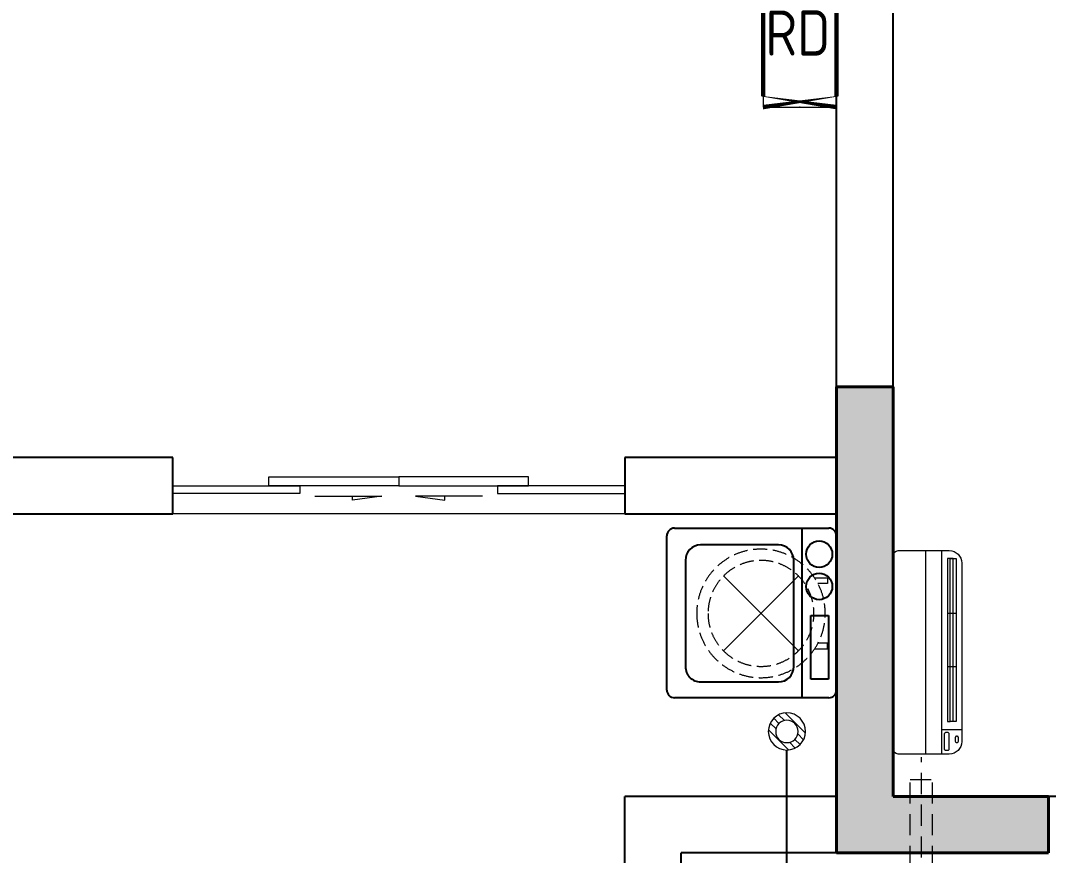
# Model space of a CAD drawing. Extents: x 3753737 to 4713801, y -857380 to 24339.
# Drawn here: x 4047225 to 4050863, y -741119 to -738164 of the extents above; entities that cross this region are included whole.
import ezdxf
from ezdxf.enums import TextEntityAlignment as Align

# ---------------------------------------------------------------- set-up
doc = ezdxf.new("R2010")
doc.units = 0
doc.header["$LTSCALE"] = 1000
doc.header["$MEASUREMENT"] = 0
doc.linetypes.add('$1$DASH', pattern=[0.35, 0.25, -0.1])
doc.linetypes.add('HIDDEN', pattern=[0.375, 0.25, -0.125])
doc.layers.get('0').update_dxf_attribs({"linetype": 'CONTINUOUS'})
for name, color, linetype in [('!!电气', 1, 'CONTINUOUS'), ('LVTRY', 252, 'CONTINUOUS'), ('VPIPE-凝结', 150, 'CONTINUOUS'), ('WALL', 252, 'CONTINUOUS')]:
    doc.layers.add(name, color=color, linetype=linetype)
for name, color, linetype, lineweight in [('COLUMN', 252, 'CONTINUOUS', 40), ('EQUIP-消防', 3, 'CONTINUOUS', 20), ('EQUIP_地漏', 7, 'CONTINUOUS', 18), ('PUB_HATCH', 8, 'CONTINUOUS', 9), ('WINDOW', 146, 'CONTINUOUS', 20), ('平面-空调室内机', 176, 'CONTINUOUS', 9), ('平面-空调预留孔', 252, 'CONTINUOUS', 15), ('粉刷', 251, 'CONTINUOUS', 9)]:
    doc.layers.add(name, color=color, linetype=linetype, lineweight=lineweight)
doc.styles.get("Standard").update_dxf_attribs({"font": 'gbenor.shx', "bigfont": 'gbcbig.shx'})

# ---------------------------------------------------------------- blocks, each defined once
blk = doc.blocks.new('GFDGFSDFGD')
at = {"layer": 'PUB_HATCH'}
blk.add_hatch(color=256, dxfattribs=at).paths.add_polyline_path([(430566.6, 364323.7), (430566.6, 364523.7), (430016.6, 364523.7), (430016.6, 365973.7), (429816.6, 365973.7), (429816.6, 364323.7)])
at = {"layer": 'COLUMN', "color": 252}
for p, q in [((430016.6, 365973.7), (429816.6, 365973.7)), ((429816.6, 365973.7), (429816.6, 364323.7)), ((430016.6, 364523.7), (430016.6, 365973.7)), ((430566.6, 364523.7), (430016.6, 364523.7)), ((430566.6, 364323.7), (430566.6, 364523.7)), ((429816.6, 364323.7), (430566.6, 364323.7))]:
    blk.add_line(p, q, dxfattribs=at)
blk = doc.blocks.new('dongkong')
at = {"layer": '平面-空调预留孔', "color": 8, "linetype": 'HIDDEN', "ltscale": 0.3}
for p, q in [((-603796, 210899.9), (-603796, 210431.5)), ((-603836, 210821), (-603836, 210510.8)), ((-603836, 210821), (-603756, 210821)), ((-603756, 210821), (-603756, 210510.8))]:
    blk.add_line(p, q, dxfattribs=at)
blk.add_lwpolyline([(-603756, 210510.8), (-603836, 210510.8)], dxfattribs=at)
blk = doc.blocks.new('A$C001338C2')
at = {"color": 8}
for p, q in [((845, 303.6), (55, 303.6)), ((109.1, 214.8), (109.1, 303.6)), ((0, 248.6), (0, 22)), ((900, 22), (900, 248.6)), ((22, 0), (878, 0))]:
    blk.add_line(p, q, dxfattribs=at)
at = {"color": 8, "lineweight": 5}
for p, q in [((864.6, 278.7), (144.5, 278.7)), ((144.5, 278.7), (144.5, 265.8)), ((387, 278.7), (144.5, 278.7)), ((144.5, 278.7), (144.5, 252.9)), ((387, 239.9), (387, 278.7)), ((864.6, 278.7), (622, 278.7)), ((622, 278.7), (622, 239.9)), ((864.6, 252.9), (864.6, 278.7)), ((144.5, 265.8), (864.6, 265.8)), ((144.5, 239.9), (144.5, 252.9)), ((144.5, 252.9), (864.6, 252.9)), ((864.6, 239.9), (144.5, 239.9)), ((622, 239.9), (387, 239.9)), ((864.6, 265.8), (864.6, 239.9)), ((900, 214.8), (0, 214.8)), ((900, 143.2), (0, 143.2))]:
    blk.add_line(p, q, dxfattribs=at)
at = {"color": 8}
for points in [[(73.1, 275), (56.8, 275, -0.414214), (51.3, 280.5), (51.3, 283.4, -0.414214), (56.8, 288.9), (73.1, 288.9, -0.414214), (78.6, 283.4), (78.6, 280.5, -0.414214)], [(89.2, 226.4), (22.2, 226.4, -0.414214), (16.7, 231.9), (16.7, 243.1, -0.414214), (22.2, 248.6), (89.2, 248.6, -0.414214), (94.7, 243.1), (94.7, 231.9, -0.414214)]]:
    blk.add_lwpolyline(points, format="xyb", close=True, dxfattribs=at)
for centre, radius, start, end in [((55, 248.6), 55, 90, 180), ((845, 248.6), 55, 360, 90), ((22, 22), 22, 180, 270), ((878, 22), 22, 270, 360)]:
    blk.add_arc(centre, radius, start, end, dxfattribs=at)
blk = doc.blocks.new('RECTANG')
for p, q in [((1, 1), (0, 1)), ((0, 1), (0, 0)), ((1, 0), (1, 1)), ((0, 0), (1, 0))]:
    blk.add_line(p, q)
blk = doc.blocks.new('洗衣机')
at = {"layer": 'LVTRY'}
for p, q in [((3791567.4, 243472.1), (3791021, 243472.1)), ((3791116.5, 243472.1), (3791116.5, 242871.5)), ((3790993.7, 243444.5), (3790993.7, 242899.1)), ((3791594.6, 242899.1), (3791594.6, 243444.5)), ((3791199, 243412.7), (3791474.9, 243412.7)), ((3791145.1, 242982.5), (3791145.1, 243358)), ((3791528.8, 243358), (3791528.8, 242982.5)), ((3791474.9, 242927.8), (3791199, 242927.8)), ((3791021, 242871.5), (3791567.4, 242871.5))]:
    blk.add_line(p, q, dxfattribs=at)
at = {"layer": 'LVTRY', "extrusion": (0, 0, -1)}
for centre, major_axis, start_param, end_param in [((3791021, 243444.5), (0, 27.6), -1.570796, 0), ((3791567.4, 243444.5), (0, 27.6), 0, 1.570796), ((3791055.1, 243379.8), (0, 46.9), 3.141593, 9.424778), ((3791199, 243358), (0, 54.7), 4.712389, 6.283185), ((3791474.9, 243358), (0, 54.7), 0, 1.570796), ((3791055.1, 243265.7), (0, 46.9), 3.141593, 9.424778), ((3791199, 242982.5), (0, 54.7), 3.141593, 4.712389), ((3791474.9, 242982.5), (0, 54.7), 1.570796, 3.141593), ((3791021, 242899.1), (0, 27.6), 3.141593, 4.712389), ((3791567.4, 242899.1), (0, 27.6), 1.570796, 3.141593)]:
    blk.add_ellipse(centre, major_axis=major_axis, ratio=0.986385, start_param=start_param, end_param=end_param, dxfattribs=at)
at = {"layer": 'LVTRY', "xscale": 63.25620569481588, "yscale": 224.5369532744355, "zscale": 64.12934308941763, "rotation": 180}
blk.add_blockref('RECTANG', (3791085.2, 243162.4), dxfattribs=at)
blk = doc.blocks.new('$TwtSys$00000543')
at = {"color": 252}
for p, q in [((-93.6, -8.5), (8.5, 93.6)), ((12.5, 55), (41.7, 84.2)), ((39.9, 39.9), (66.5, 66.5)), ((-8.5, -93.6), (93.6, 8.5)), ((55, 12.5), (84.2, 41.7)), ((-84.2, -41.7), (-55, -12.5)), ((-66.5, -66.5), (-39.9, -39.9)), ((-41.7, -84.2), (-12.5, -55))]:
    blk.add_line(p, q, dxfattribs=at)
for radius in [94, 56.4]:
    blk.add_circle((0, 0), radius, dxfattribs=at)
blk = doc.blocks.new('dnfhfn')
at = {"color": 252, "linetype": '$1$DASH', "ltscale": 0.2}
for p, q in [((101.9, 462.7, 0), (121.9, 462.7, 0)), ((101.9, 417.2, 0), (101.9, 462.7, 0)), ((121.9, 462.7, 0), (121.9, 429, 0)), ((353.1, 462.7, 0), (333.1, 462.7, 0)), ((333.1, 462.7, 0), (333.1, 429, 0)), ((353.1, 417.2, 0), (353.1, 462.7, 0))]:
    blk.add_line(p, q, dxfattribs=at)
at = {"color": 252, "linetype": '$1$DASH', "ltscale": 0.2, "elevation": 0}
for points in [[(94.9, 360.1), (94.9, 360.1), (360.1, 94.9), (360.1, 94.9)], [(360.1, 360.1), (94.9, 94.9), (94.9, 94.9), (360.1, 360.1)]]:
    blk.add_lwpolyline(points, close=True, dxfattribs=at)
at = {"color": 252, "linetype": '$1$DASH', "ltscale": 0.2}
for radius in [227.5, 187.5]:
    blk.add_circle((227.5, 227.5, 0), radius, dxfattribs=at)
blk = doc.blocks.new('$DorLib2D$00000138')
at = {"color": 0, "linetype": 'Continuous'}
for p, q in [((-0.2875, 0), (-0.2875, 0.1538)), ((-0.2875, 0.1538), (0, 0.1538)), ((0, 0.1538), (0, 0)), ((0.2875, 0.1538), (0, 0.1538)), ((0.2875, 0), (0.2875, 0.1538)), ((-0.5, -0.1399), (-0.5, 0)), ((-0.5, 0), (-0.2188, 0)), ((0, 0), (-0.2875, 0)), ((-0.2188, 0), (-0.2188, -0.1399)), ((0, 0), (0.2875, 0)), ((0.2188, 0), (0.2188, -0.1399)), ((0.5, 0), (0.2188, 0)), ((0.5, 0), (0.5, -0.1946)), ((0.5, -0.1399), (0.5, 0)), ((-0.2188, -0.1399), (-0.5, -0.1399)), ((0.2188, -0.1399), (0.5, -0.1399)), ((-0.1857, -0.186), (-0.037, -0.186)), ((-0.037, -0.186), (-0.1019, -0.2583)), ((-0.1019, -0.2583), (-0.1019, -0.186)), ((0.1857, -0.186), (0.037, -0.186)), ((0.037, -0.186), (0.1019, -0.2583)), ((0.1019, -0.2583), (0.1019, -0.186))]:
    blk.add_line(p, q, dxfattribs=at)
blk = doc.blocks.new('A$C5F341E43')
at = {"layer": 'VPIPE-凝结', "color": 252, "ltscale": 0.1}
blk.add_lwpolyline([(8830, 375), (9024.1, 375), (9024.1, 864.2)], dxfattribs=at)
at = {"layer": 'WALL', "color": 252}
for p, q in [((9200, 1900), (9200, 4900)), ((9400, 1800), (9400, 4700)), ((6849.9, 1900), (6050, 1900)), ((6849.9, 1700), (6849.9, 1900)), ((9200, 1900), (8449.9, 1900)), ((8449.9, 1900), (8449.9, 1700)), ((9400, 700), (9400, 1800)), ((6050, 1700), (6849.9, 1700)), ((8449.9, 1700), (9200, 1700)), ((9200, 700), (9200, 1700)), ((9200, 700), (8450, 700)), ((8450, 100), (8450, 700)), ((10150, 700), (9400, 700)), ((9300, 500), (8650, 500)), ((8650, 0), (8650, 500)), ((9950, 500), (9300, 500))]:
    blk.add_line(p, q, dxfattribs=at)
at = {"layer": 'WINDOW', "color": 252}
blk.add_line((8449.9, 1700), (6849.9, 1700), dxfattribs=at)
at = {"color": 252}
blk.add_blockref('GFDGFSDFGD', (-420616.6, -363823.7), dxfattribs=at)
at = {"layer": 'EQUIP_地漏', "color": 252, "xscale": -0.7000000000000001, "yscale": 0.7000000000000001, "zscale": 0.7}
blk.add_blockref('$TwtSys$00000543', (9024.1, 930), dxfattribs=at)
at = {"layer": 'WINDOW', "color": 252, "xscale": 1600, "yscale": -200, "zscale": 1600, "rotation": 179.9999999989443}
blk.add_blockref('$DorLib2D$00000138', (7649.9, 1800), dxfattribs=at)
at = {"layer": '平面-空调室内机', "color": 252, "ltscale": 0.3, "rotation": 180}
blk.add_blockref('dongkong', (-594295.9, 211270.8), dxfattribs=at)
at = {"layer": '平面-空调预留孔', "color": 252, "xscale": -1, "rotation": 270}
blk.add_blockref('dnfhfn', (8704.9, 1120.3, 0), dxfattribs=at)
at = {"layer": '平面-空调预留孔', "color": 252, "xscale": -0.800000000046565, "yscale": 0.800000000046565, "zscale": 0.800000000046565, "rotation": 269.9999997665698}
blk.add_blockref('A$C001338C2', (9400.2, 850), dxfattribs=at)
at = {"layer": '粉刷', "color": 252, "xscale": -1}
blk.add_blockref('洗衣机', (3800193.7, -241822.4), dxfattribs=at)
blk = doc.blocks.new('$equip$00002771')
for p, q in [((-0.65, 0.65), (-0.65, 0)), ((0.65, 0.65), (-0.65, 0.65)), ((0.65, 0), (0.65, 0.65)), ((-0.65, 0), (0.65, 0))]:
    blk.add_line(p, q)
at = {"const_width": 0.04}
blk.add_lwpolyline([(-0.65, 0.65), (-0.65, 0), (0.65, 0), (0.65, 0.65), (-0.65, 0.65), (-0.65, 0)], dxfattribs=at)
for p in [(0, 0.65), (-0.65, 0.325), (0.65, 0.325), (0, 0)]:
    blk.add_point(p)
at = {"color": 7}
blk.add_attdef('$TEXT$', text='', height=0.4, dxfattribs=at).set_placement((0.0062, 0.343), align=Align.MIDDLE_CENTER)
at = {"color": 7, "flags": 1}
for tag, height, p in [('B', 0.4, (0.9046, 0.2456)), ('A', 0.00002, (0, 0))]:
    blk.add_attdef(tag, text='', height=height, dxfattribs=at).set_placement(p, align=Align.MIDDLE_CENTER)

msp = doc.modelspace()

# ---------------------------------------------------------------- block references
at = {"layer": '!!电气'}
msp.add_blockref('A$C5F341E43', (4040913.4, -741610.2), dxfattribs=at)
at = {"layer": 'EQUIP-消防', "color": 6}
ref = msp.add_blockref('$equip$00002771', (4050113.4, -738210.2), dxfattribs=dict(at, xscale=400, yscale=400, zscale=400, rotation=90.00000000024009))
ref.add_attrib('$TEXT$', 'RD', dxfattribs={"layer": '0', "color": 7, "height": 160}).set_placement((4049976.3, -738207.7), align=Align.MIDDLE_CENTER)

doc.saveas('drawing.dxf')
